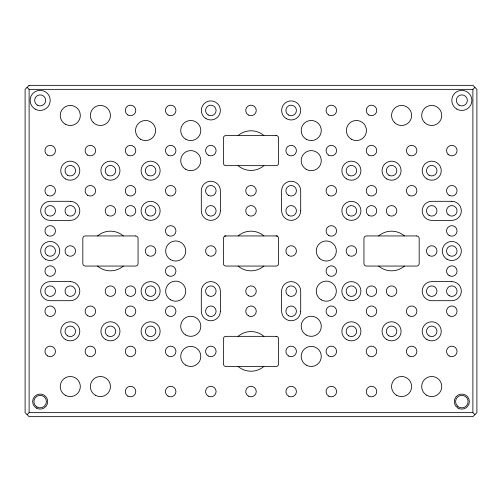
<?xml version="1.0" encoding="UTF-8"?>
<svg xmlns="http://www.w3.org/2000/svg" width="502" height="502" viewBox="0 0 502 502"><rect width="100%" height="100%" fill="white"/><g stroke="black" fill="none" stroke-linecap="round" stroke-linejoin="round"><path stroke-width="0.75" d="M27.108 414.652L29.116 412.644L472.884 412.644L474.892 414.652M27.108 87.348L29.116 89.356L472.884 89.356L474.892 87.348M224.645 235.94L277.355 235.94M472.884 89.356L472.884 412.644M29.116 89.356L29.116 412.644M225.9 235.94A2.51 2.51 0 0 0 223.39 238.45L223.39 263.55A2.51 2.51 0 0 0 225.9 266.06L276.1 266.06A2.51 2.51 0 0 0 278.61 263.55L278.61 238.45A2.51 2.51 0 0 0 276.1 235.94M263.901 266.06A19.829 19.829 0 0 1 238.099 266.06M238.099 235.94A19.829 19.829 0 0 1 263.901 235.94M404.461 266.06A19.829 19.829 0 0 1 378.659 266.06M378.659 235.94A19.829 19.829 0 0 1 404.461 235.94M123.341 266.06A19.829 19.829 0 0 1 97.539 266.06M97.539 235.94A19.829 19.829 0 0 1 123.341 235.94M263.901 366.46A19.829 19.829 0 0 1 238.099 366.46M238.099 336.34A19.829 19.829 0 0 1 263.901 336.34M263.901 165.66A19.829 19.829 0 0 1 238.099 165.66M238.099 135.54A19.829 19.829 0 0 1 263.901 135.54M29.116 85.34L25.1 89.356L25.1 412.644L29.116 416.66L472.884 416.66L476.9 412.644L476.9 89.356L472.884 85.34L29.116 85.34M276.1 135.54L225.9 135.54A2.51 2.51 0 0 0 223.39 138.05L223.39 163.15A2.51 2.51 0 0 0 225.9 165.66L276.1 165.66A2.51 2.51 0 0 0 278.61 163.15L278.61 138.05A2.51 2.51 0 0 0 276.1 135.54M70.28 201.302L50.2 201.302A9.538 9.538 0 0 0 40.662 210.84A9.538 9.538 0 0 0 50.2 220.378L70.28 220.378A9.538 9.538 0 0 0 79.818 210.84A9.538 9.538 0 0 0 70.28 201.302M451.8 201.302L431.72 201.302A9.538 9.538 0 0 0 422.182 210.84A9.538 9.538 0 0 0 431.72 220.378L451.8 220.378A9.538 9.538 0 0 0 461.338 210.84A9.538 9.538 0 0 0 451.8 201.302M135.54 235.94L85.34 235.94A2.51 2.51 0 0 0 82.83 238.45L82.83 263.55A2.51 2.51 0 0 0 85.34 266.06L135.54 266.06A2.51 2.51 0 0 0 138.05 263.55L138.05 238.45A2.51 2.51 0 0 0 135.54 235.94M416.66 235.94L366.46 235.94A2.51 2.51 0 0 0 363.95 238.45L363.95 263.55A2.51 2.51 0 0 0 366.46 266.06L416.66 266.06A2.51 2.51 0 0 0 419.17 263.55L419.17 238.45A2.51 2.51 0 0 0 416.66 235.94M70.28 281.622L50.2 281.622A9.538 9.538 0 0 0 40.662 291.16A9.538 9.538 0 0 0 50.2 300.698L70.28 300.698A9.538 9.538 0 0 0 79.818 291.16A9.538 9.538 0 0 0 70.28 281.622M451.8 281.622L431.72 281.622A9.538 9.538 0 0 0 422.182 291.16A9.538 9.538 0 0 0 431.72 300.698L451.8 300.698A9.538 9.538 0 0 0 461.338 291.16A9.538 9.538 0 0 0 451.8 281.622M276.1 336.34L225.9 336.34A2.51 2.51 0 0 0 223.39 338.85L223.39 363.95A2.51 2.51 0 0 0 225.9 366.46L276.1 366.46A2.51 2.51 0 0 0 278.61 363.95L278.61 338.85A2.51 2.51 0 0 0 276.1 336.34M300.698 210.84L300.698 190.76A9.538 9.538 0 0 0 291.16 181.222A9.538 9.538 0 0 0 281.622 190.76L281.622 210.84A9.538 9.538 0 0 0 291.16 220.378A9.538 9.538 0 0 0 300.698 210.84M300.698 311.24L300.698 291.16A9.538 9.538 0 0 0 291.16 281.622A9.538 9.538 0 0 0 281.622 291.16L281.622 311.24A9.538 9.538 0 0 0 291.16 320.778A9.538 9.538 0 0 0 300.698 311.24M220.378 210.84L220.378 190.76A9.538 9.538 0 0 0 210.84 181.222A9.538 9.538 0 0 0 201.302 190.76L201.302 210.84A9.538 9.538 0 0 0 210.84 220.378A9.538 9.538 0 0 0 220.378 210.84M220.378 311.24L220.378 291.16A9.538 9.538 0 0 0 210.84 281.622A9.538 9.538 0 0 0 201.302 291.16L201.302 311.24A9.538 9.538 0 0 0 210.84 320.778A9.538 9.538 0 0 0 220.378 311.24M429.084 175.242A5.271 5.271 0 0 0 436.991 170.68A5.271 5.271 0 0 0 429.084 166.118A5.271 5.271 0 0 0 429.084 175.242M388.924 175.242A5.271 5.271 0 0 0 396.831 170.68A5.271 5.271 0 0 0 388.924 166.118A5.271 5.271 0 0 0 388.924 175.242M348.764 175.242A5.271 5.271 0 0 0 356.671 170.68A5.271 5.271 0 0 0 348.764 166.118A5.271 5.271 0 0 0 348.764 175.242M147.964 175.242A5.271 5.271 0 0 0 155.871 170.68A5.271 5.271 0 0 0 147.964 166.118A5.271 5.271 0 0 0 147.964 175.242M107.805 175.242A5.271 5.271 0 0 0 115.711 170.68A5.271 5.271 0 0 0 107.805 166.118A5.271 5.271 0 0 0 107.805 175.242M67.644 175.242A5.271 5.271 0 0 0 75.551 170.68A5.271 5.271 0 0 0 67.644 166.118A5.271 5.271 0 0 0 67.644 175.242M429.084 215.402A5.271 5.271 0 0 0 436.991 210.84A5.271 5.271 0 0 0 429.084 206.278A5.271 5.271 0 0 0 429.084 215.402M388.924 215.402A5.271 5.271 0 0 0 396.831 210.84A5.271 5.271 0 0 0 388.924 206.278A5.271 5.271 0 0 0 388.924 215.402M348.764 215.402A5.271 5.271 0 0 0 356.671 210.84A5.271 5.271 0 0 0 348.764 206.278A5.271 5.271 0 0 0 348.764 215.402M147.964 215.402A5.271 5.271 0 0 0 155.871 210.84A5.271 5.271 0 0 0 147.964 206.278A5.271 5.271 0 0 0 147.964 215.402M107.805 215.402A5.271 5.271 0 0 0 115.711 210.84A5.271 5.271 0 0 0 107.805 206.278A5.271 5.271 0 0 0 107.805 215.402M67.644 215.402A5.271 5.271 0 0 0 75.551 210.84A5.271 5.271 0 0 0 67.644 206.278A5.271 5.271 0 0 0 67.644 215.402M429.084 255.562A5.271 5.271 0 0 0 436.991 251A5.271 5.271 0 0 0 429.084 246.438A5.271 5.271 0 0 0 429.084 255.562M348.764 255.562A5.271 5.271 0 0 0 356.671 251A5.271 5.271 0 0 0 348.764 246.438A5.271 5.271 0 0 0 348.764 255.562M147.964 255.562A5.271 5.271 0 0 0 155.871 251A5.271 5.271 0 0 0 147.964 246.438A5.271 5.271 0 0 0 147.964 255.562M67.644 255.562A5.271 5.271 0 0 0 75.551 251A5.271 5.271 0 0 0 67.644 246.438A5.271 5.271 0 0 0 67.644 255.562M429.084 295.722A5.271 5.271 0 0 0 436.991 291.16A5.271 5.271 0 0 0 429.084 286.598A5.271 5.271 0 0 0 429.084 295.722M388.924 295.722A5.271 5.271 0 0 0 396.831 291.16A5.271 5.271 0 0 0 388.924 286.598A5.271 5.271 0 0 0 388.924 295.722M348.764 295.722A5.271 5.271 0 0 0 356.671 291.16A5.271 5.271 0 0 0 348.764 286.598A5.271 5.271 0 0 0 348.764 295.722M147.964 295.722A5.271 5.271 0 0 0 155.871 291.16A5.271 5.271 0 0 0 147.964 286.598A5.271 5.271 0 0 0 147.964 295.722M107.805 295.722A5.271 5.271 0 0 0 115.711 291.16A5.271 5.271 0 0 0 107.805 286.598A5.271 5.271 0 0 0 107.805 295.722M67.644 295.722A5.271 5.271 0 0 0 75.551 291.16A5.271 5.271 0 0 0 67.644 286.598A5.271 5.271 0 0 0 67.644 295.722M429.084 335.882A5.271 5.271 0 0 0 436.991 331.32A5.271 5.271 0 0 0 429.084 326.758A5.271 5.271 0 0 0 429.084 335.882M388.924 335.882A5.271 5.271 0 0 0 396.831 331.32A5.271 5.271 0 0 0 388.924 326.758A5.271 5.271 0 0 0 388.924 335.882M348.764 335.882A5.271 5.271 0 0 0 356.671 331.32A5.271 5.271 0 0 0 348.764 326.758A5.271 5.271 0 0 0 348.764 335.882M147.964 335.882A5.271 5.271 0 0 0 155.871 331.32A5.271 5.271 0 0 0 147.964 326.758A5.271 5.271 0 0 0 147.964 335.882M107.805 335.882A5.271 5.271 0 0 0 115.711 331.32A5.271 5.271 0 0 0 107.805 326.758A5.271 5.271 0 0 0 107.805 335.882M67.644 335.882A5.271 5.271 0 0 0 75.551 331.32A5.271 5.271 0 0 0 67.644 326.758A5.271 5.271 0 0 0 67.644 335.882M288.524 215.402A5.271 5.271 0 0 0 296.431 210.84A5.271 5.271 0 0 0 288.524 206.278A5.271 5.271 0 0 0 288.524 215.402M248.364 215.402A5.271 5.271 0 0 0 256.271 210.84A5.271 5.271 0 0 0 248.364 206.278A5.271 5.271 0 0 0 248.364 215.402M208.204 215.402A5.271 5.271 0 0 0 216.111 210.84A5.271 5.271 0 0 0 208.204 206.278A5.271 5.271 0 0 0 208.204 215.402M288.524 255.562A5.271 5.271 0 0 0 296.431 251A5.271 5.271 0 0 0 288.524 246.438A5.271 5.271 0 0 0 288.524 255.562M208.204 255.562A5.271 5.271 0 0 0 216.111 251A5.271 5.271 0 0 0 208.204 246.438A5.271 5.271 0 0 0 208.204 255.562M288.524 295.722A5.271 5.271 0 0 0 296.431 291.16A5.271 5.271 0 0 0 288.524 286.598A5.271 5.271 0 0 0 288.524 295.722M248.364 295.722A5.271 5.271 0 0 0 256.271 291.16A5.271 5.271 0 0 0 248.364 286.598A5.271 5.271 0 0 0 248.364 295.722M208.204 295.722A5.271 5.271 0 0 0 216.111 291.16A5.271 5.271 0 0 0 208.204 286.598A5.271 5.271 0 0 0 208.204 295.722M368.844 115.002A5.271 5.271 0 0 0 376.751 110.44A5.271 5.271 0 0 0 368.844 105.878A5.271 5.271 0 0 0 368.844 115.002M328.684 115.002A5.271 5.271 0 0 0 336.591 110.44A5.271 5.271 0 0 0 328.684 105.878A5.271 5.271 0 0 0 328.684 115.002M288.524 115.002A5.271 5.271 0 0 0 296.431 110.44A5.271 5.271 0 0 0 288.524 105.878A5.271 5.271 0 0 0 288.524 115.002M248.364 115.002A5.271 5.271 0 0 0 256.271 110.44A5.271 5.271 0 0 0 248.364 105.878A5.271 5.271 0 0 0 248.364 115.002M208.204 115.002A5.271 5.271 0 0 0 216.111 110.44A5.271 5.271 0 0 0 208.204 105.878A5.271 5.271 0 0 0 208.204 115.002M168.044 115.002A5.271 5.271 0 0 0 175.951 110.44A5.271 5.271 0 0 0 168.044 105.878A5.271 5.271 0 0 0 168.044 115.002M127.885 115.002A5.271 5.271 0 0 0 135.791 110.44A5.271 5.271 0 0 0 127.885 105.878A5.271 5.271 0 0 0 127.885 115.002M448.073 154.327A5.271 5.271 0 0 0 456.889 151.962A5.271 5.271 0 0 0 450.438 145.511A5.271 5.271 0 0 0 448.073 154.327M409.004 155.162A5.271 5.271 0 0 0 416.911 150.6A5.271 5.271 0 0 0 409.004 146.038A5.271 5.271 0 0 0 409.004 155.162M368.844 155.162A5.271 5.271 0 0 0 376.751 150.6A5.271 5.271 0 0 0 368.844 146.038A5.271 5.271 0 0 0 368.844 155.162M328.684 155.162A5.271 5.271 0 0 0 336.591 150.6A5.271 5.271 0 0 0 328.684 146.038A5.271 5.271 0 0 0 328.684 155.162M287.433 154.327A5.271 5.271 0 0 0 296.249 151.962A5.271 5.271 0 0 0 289.798 145.511A5.271 5.271 0 0 0 287.433 154.327M208.204 155.162A5.271 5.271 0 0 0 216.111 150.6A5.271 5.271 0 0 0 208.204 146.038A5.271 5.271 0 0 0 208.204 155.162M168.044 155.162A5.271 5.271 0 0 0 175.951 150.6A5.271 5.271 0 0 0 168.044 146.038A5.271 5.271 0 0 0 168.044 155.162M127.885 155.162A5.271 5.271 0 0 0 135.791 150.6A5.271 5.271 0 0 0 127.885 146.038A5.271 5.271 0 0 0 127.885 155.162M87.725 155.162A5.271 5.271 0 0 0 95.631 150.6A5.271 5.271 0 0 0 87.725 146.038A5.271 5.271 0 0 0 87.725 155.162M47.564 155.162A5.271 5.271 0 0 0 55.471 150.6A5.271 5.271 0 0 0 47.564 146.038A5.271 5.271 0 0 0 47.564 155.162M449.164 195.322A5.271 5.271 0 0 0 457.071 190.76A5.271 5.271 0 0 0 449.164 186.198A5.271 5.271 0 0 0 449.164 195.322M409.004 195.322A5.271 5.271 0 0 0 416.911 190.76A5.271 5.271 0 0 0 409.004 186.198A5.271 5.271 0 0 0 409.004 195.322M368.844 195.322A5.271 5.271 0 0 0 376.751 190.76A5.271 5.271 0 0 0 368.844 186.198A5.271 5.271 0 0 0 368.844 195.322M328.684 195.322A5.271 5.271 0 0 0 336.591 190.76A5.271 5.271 0 0 0 328.684 186.198A5.271 5.271 0 0 0 328.684 195.322M288.524 195.322A5.271 5.271 0 0 0 296.431 190.76A5.271 5.271 0 0 0 288.524 186.198A5.271 5.271 0 0 0 288.524 195.322M248.364 195.322A5.271 5.271 0 0 0 256.271 190.76A5.271 5.271 0 0 0 248.364 186.198A5.271 5.271 0 0 0 248.364 195.322M208.204 195.322A5.271 5.271 0 0 0 216.111 190.76A5.271 5.271 0 0 0 208.204 186.198A5.271 5.271 0 0 0 208.204 195.322M168.044 195.322A5.271 5.271 0 0 0 175.951 190.76A5.271 5.271 0 0 0 168.044 186.198A5.271 5.271 0 0 0 168.044 195.322M127.885 195.322A5.271 5.271 0 0 0 135.791 190.76A5.271 5.271 0 0 0 127.885 186.198A5.271 5.271 0 0 0 127.885 195.322M87.725 195.322A5.271 5.271 0 0 0 95.631 190.76A5.271 5.271 0 0 0 87.725 186.198A5.271 5.271 0 0 0 87.725 195.322M47.564 195.322A5.271 5.271 0 0 0 55.471 190.76A5.271 5.271 0 0 0 47.564 186.198A5.271 5.271 0 0 0 47.564 195.322M449.164 235.482A5.271 5.271 0 0 0 457.071 230.92A5.271 5.271 0 0 0 449.164 226.358A5.271 5.271 0 0 0 449.164 235.482M328.684 235.482A5.271 5.271 0 0 0 336.591 230.92A5.271 5.271 0 0 0 328.684 226.358A5.271 5.271 0 0 0 328.684 235.482M168.044 235.482A5.271 5.271 0 0 0 175.951 230.92A5.271 5.271 0 0 0 168.044 226.358A5.271 5.271 0 0 0 168.044 235.482M47.564 235.482A5.271 5.271 0 0 0 55.471 230.92A5.271 5.271 0 0 0 47.564 226.358A5.271 5.271 0 0 0 47.564 235.482M449.164 275.642A5.271 5.271 0 0 0 457.071 271.08A5.271 5.271 0 0 0 449.164 266.518A5.271 5.271 0 0 0 449.164 275.642M328.684 275.642A5.271 5.271 0 0 0 336.591 271.08A5.271 5.271 0 0 0 328.684 266.518A5.271 5.271 0 0 0 328.684 275.642M168.044 275.642A5.271 5.271 0 0 0 175.951 271.08A5.271 5.271 0 0 0 168.044 266.518A5.271 5.271 0 0 0 168.044 275.642M47.564 275.642A5.271 5.271 0 0 0 55.471 271.08A5.271 5.271 0 0 0 47.564 266.518A5.271 5.271 0 0 0 47.564 275.642M449.164 315.802A5.271 5.271 0 0 0 457.071 311.24A5.271 5.271 0 0 0 449.164 306.678A5.271 5.271 0 0 0 449.164 315.802M409.004 315.802A5.271 5.271 0 0 0 416.911 311.24A5.271 5.271 0 0 0 409.004 306.678A5.271 5.271 0 0 0 409.004 315.802M368.844 315.802A5.271 5.271 0 0 0 376.751 311.24A5.271 5.271 0 0 0 368.844 306.678A5.271 5.271 0 0 0 368.844 315.802M328.684 315.802A5.271 5.271 0 0 0 336.591 311.24A5.271 5.271 0 0 0 328.684 306.678A5.271 5.271 0 0 0 328.684 315.802M288.524 315.802A5.271 5.271 0 0 0 296.431 311.24A5.271 5.271 0 0 0 288.524 306.678A5.271 5.271 0 0 0 288.524 315.802M248.364 315.802A5.271 5.271 0 0 0 256.271 311.24A5.271 5.271 0 0 0 248.364 306.678A5.271 5.271 0 0 0 248.364 315.802M208.204 315.802A5.271 5.271 0 0 0 216.111 311.24A5.271 5.271 0 0 0 208.204 306.678A5.271 5.271 0 0 0 208.204 315.802M168.044 315.802A5.271 5.271 0 0 0 175.951 311.24A5.271 5.271 0 0 0 168.044 306.678A5.271 5.271 0 0 0 168.044 315.802M127.885 315.802A5.271 5.271 0 0 0 135.791 311.24A5.271 5.271 0 0 0 127.885 306.678A5.271 5.271 0 0 0 127.885 315.802M87.725 315.802A5.271 5.271 0 0 0 95.631 311.24A5.271 5.271 0 0 0 87.725 306.678A5.271 5.271 0 0 0 87.725 315.802M47.564 315.802A5.271 5.271 0 0 0 55.471 311.24A5.271 5.271 0 0 0 47.564 306.678A5.271 5.271 0 0 0 47.564 315.802M449.164 355.962A5.271 5.271 0 0 0 457.071 351.4A5.271 5.271 0 0 0 449.164 346.838A5.271 5.271 0 0 0 449.164 355.962M409.004 355.962A5.271 5.271 0 0 0 416.911 351.4A5.271 5.271 0 0 0 409.004 346.838A5.271 5.271 0 0 0 409.004 355.962M368.844 355.962A5.271 5.271 0 0 0 376.751 351.4A5.271 5.271 0 0 0 368.844 346.838A5.271 5.271 0 0 0 368.844 355.962M328.684 355.962A5.271 5.271 0 0 0 336.591 351.4A5.271 5.271 0 0 0 328.684 346.838A5.271 5.271 0 0 0 328.684 355.962M288.524 355.962A5.271 5.271 0 0 0 296.431 351.4A5.271 5.271 0 0 0 288.524 346.838A5.271 5.271 0 0 0 288.524 355.962M208.204 355.962A5.271 5.271 0 0 0 216.111 351.4A5.271 5.271 0 0 0 208.204 346.838A5.271 5.271 0 0 0 208.204 355.962M168.044 355.962A5.271 5.271 0 0 0 175.951 351.4A5.271 5.271 0 0 0 168.044 346.838A5.271 5.271 0 0 0 168.044 355.962M127.885 355.962A5.271 5.271 0 0 0 135.791 351.4A5.271 5.271 0 0 0 127.885 346.838A5.271 5.271 0 0 0 127.885 355.962M87.725 355.962A5.271 5.271 0 0 0 95.631 351.4A5.271 5.271 0 0 0 87.725 346.838A5.271 5.271 0 0 0 87.725 355.962M47.564 355.962A5.271 5.271 0 0 0 55.471 351.4A5.271 5.271 0 0 0 47.564 346.838A5.271 5.271 0 0 0 47.564 355.962M368.844 396.122A5.271 5.271 0 0 0 376.751 391.56A5.271 5.271 0 0 0 368.844 386.998A5.271 5.271 0 0 0 368.844 396.122M328.684 396.122A5.271 5.271 0 0 0 336.591 391.56A5.271 5.271 0 0 0 328.684 386.998A5.271 5.271 0 0 0 328.684 396.122M288.524 396.122A5.271 5.271 0 0 0 296.431 391.56A5.271 5.271 0 0 0 288.524 386.998A5.271 5.271 0 0 0 288.524 396.122M248.364 396.122A5.271 5.271 0 0 0 256.271 391.56A5.271 5.271 0 0 0 248.364 386.998A5.271 5.271 0 0 0 248.364 396.122M208.204 396.122A5.271 5.271 0 0 0 216.111 391.56A5.271 5.271 0 0 0 208.204 386.998A5.271 5.271 0 0 0 208.204 396.122M168.044 396.122A5.271 5.271 0 0 0 175.951 391.56A5.271 5.271 0 0 0 168.044 386.998A5.271 5.271 0 0 0 168.044 396.122M127.885 396.122A5.271 5.271 0 0 0 135.791 391.56A5.271 5.271 0 0 0 127.885 386.998A5.271 5.271 0 0 0 127.885 396.122M448.073 214.567A5.271 5.271 0 0 0 456.889 212.202A5.271 5.271 0 0 0 450.438 205.751A5.271 5.271 0 0 0 448.073 214.567M47.564 215.402A5.271 5.271 0 0 0 55.471 210.84A5.271 5.271 0 0 0 47.564 206.278A5.271 5.271 0 0 0 47.564 215.402M449.164 255.562A5.271 5.271 0 0 0 457.071 251A5.271 5.271 0 0 0 449.164 246.438A5.271 5.271 0 0 0 449.164 255.562M47.564 255.562A5.271 5.271 0 0 0 55.471 251A5.271 5.271 0 0 0 47.564 246.438A5.271 5.271 0 0 0 47.564 255.562M449.164 295.722A5.271 5.271 0 0 0 457.071 291.16A5.271 5.271 0 0 0 449.164 286.598A5.271 5.271 0 0 0 449.164 295.722M47.564 295.722A5.271 5.271 0 0 0 55.471 291.16A5.271 5.271 0 0 0 47.564 286.598A5.271 5.271 0 0 0 47.564 295.722M127.885 215.402A5.271 5.271 0 0 0 135.791 210.84A5.271 5.271 0 0 0 127.885 206.278A5.271 5.271 0 0 0 127.885 215.402M368.844 215.402A5.271 5.271 0 0 0 376.751 210.84A5.271 5.271 0 0 0 368.844 206.278A5.271 5.271 0 0 0 368.844 215.402M127.885 295.722A5.271 5.271 0 0 0 135.791 291.16A5.271 5.271 0 0 0 127.885 286.598A5.271 5.271 0 0 0 127.885 295.722M367.753 294.887A5.271 5.271 0 0 0 376.569 292.522A5.271 5.271 0 0 0 370.118 286.071A5.271 5.271 0 0 0 367.753 294.887M37.399 105.182A5.522 5.522 0 0 0 45.682 100.4A5.522 5.522 0 0 0 37.399 95.618A5.522 5.522 0 0 0 37.399 105.182M459.079 105.182A5.522 5.522 0 0 0 467.362 100.4A5.522 5.522 0 0 0 459.079 95.618A5.522 5.522 0 0 0 459.079 105.182M140.56 139.217A10.04 10.04 0 0 0 155.62 130.52A10.04 10.04 0 0 0 140.56 121.823A10.04 10.04 0 0 0 140.56 139.217M185.74 139.217A10.04 10.04 0 0 0 200.8 130.52A10.04 10.04 0 0 0 185.74 121.823A10.04 10.04 0 0 0 185.74 139.217M185.74 169.337A10.04 10.04 0 0 0 200.8 160.64A10.04 10.04 0 0 0 185.74 151.943A10.04 10.04 0 0 0 185.74 169.337M170.68 259.697A10.04 10.04 0 0 0 185.74 251A10.04 10.04 0 0 0 170.68 242.303A10.04 10.04 0 0 0 170.68 259.697M170.68 299.857A10.04 10.04 0 0 0 185.74 291.16A10.04 10.04 0 0 0 170.68 282.463A10.04 10.04 0 0 0 170.68 299.857M185.74 334.997A10.04 10.04 0 0 0 200.8 326.3A10.04 10.04 0 0 0 185.74 317.603A10.04 10.04 0 0 0 185.74 334.997M185.74 365.117A10.04 10.04 0 0 0 200.8 356.42A10.04 10.04 0 0 0 185.74 347.723A10.04 10.04 0 0 0 185.74 365.117M306.22 365.117A10.04 10.04 0 0 0 321.28 356.42A10.04 10.04 0 0 0 306.22 347.723A10.04 10.04 0 0 0 306.22 365.117M306.22 334.997A10.04 10.04 0 0 0 321.28 326.3A10.04 10.04 0 0 0 306.22 317.603A10.04 10.04 0 0 0 306.22 334.997M321.28 299.857A10.04 10.04 0 0 0 336.34 291.16A10.04 10.04 0 0 0 321.28 282.463A10.04 10.04 0 0 0 321.28 299.857M319.203 258.097A10.04 10.04 0 0 0 335.995 253.598A10.04 10.04 0 0 0 323.702 241.305A10.04 10.04 0 0 0 319.203 258.097M306.22 169.337A10.04 10.04 0 0 0 321.28 160.64A10.04 10.04 0 0 0 306.22 151.943A10.04 10.04 0 0 0 306.22 169.337M351.4 139.217A10.04 10.04 0 0 0 366.46 130.52A10.04 10.04 0 0 0 351.4 121.823A10.04 10.04 0 0 0 351.4 139.217M306.22 139.217A10.04 10.04 0 0 0 321.28 130.52A10.04 10.04 0 0 0 306.22 121.823A10.04 10.04 0 0 0 306.22 139.217M65.26 395.237A10.04 10.04 0 0 0 80.32 386.54A10.04 10.04 0 0 0 65.26 377.843A10.04 10.04 0 0 0 65.26 395.237M95.38 395.237A10.04 10.04 0 0 0 110.44 386.54A10.04 10.04 0 0 0 95.38 377.843A10.04 10.04 0 0 0 95.38 395.237M396.58 395.237A10.04 10.04 0 0 0 411.64 386.54A10.04 10.04 0 0 0 396.58 377.843A10.04 10.04 0 0 0 396.58 395.237M426.7 395.237A10.04 10.04 0 0 0 441.76 386.54A10.04 10.04 0 0 0 426.7 377.843A10.04 10.04 0 0 0 426.7 395.237M65.26 124.157A10.04 10.04 0 0 0 80.32 115.46A10.04 10.04 0 0 0 65.26 106.763A10.04 10.04 0 0 0 65.26 124.157M93.303 122.557A10.04 10.04 0 0 0 110.095 118.058A10.04 10.04 0 0 0 97.802 105.765A10.04 10.04 0 0 0 93.303 122.557M394.503 122.557A10.04 10.04 0 0 0 411.295 118.058A10.04 10.04 0 0 0 399.002 105.765A10.04 10.04 0 0 0 394.503 122.557M424.623 122.557A10.04 10.04 0 0 0 441.415 118.058A10.04 10.04 0 0 0 429.122 105.765A10.04 10.04 0 0 0 424.623 122.557M426.951 178.938A9.538 9.538 0 0 0 441.258 170.68A9.538 9.538 0 0 0 426.951 162.422A9.538 9.538 0 0 0 426.951 178.938M386.791 178.938A9.538 9.538 0 0 0 401.098 170.68A9.538 9.538 0 0 0 386.791 162.422A9.538 9.538 0 0 0 386.791 178.938M346.631 178.938A9.538 9.538 0 0 0 360.938 170.68A9.538 9.538 0 0 0 346.631 162.422A9.538 9.538 0 0 0 346.631 178.938M145.831 178.938A9.538 9.538 0 0 0 160.138 170.68A9.538 9.538 0 0 0 145.831 162.422A9.538 9.538 0 0 0 145.831 178.938M105.671 178.938A9.538 9.538 0 0 0 119.978 170.68A9.538 9.538 0 0 0 105.671 162.422A9.538 9.538 0 0 0 105.671 178.938M65.511 178.938A9.538 9.538 0 0 0 79.818 170.68A9.538 9.538 0 0 0 65.511 162.422A9.538 9.538 0 0 0 65.511 178.938M346.631 219.098A9.538 9.538 0 0 0 360.938 210.84A9.538 9.538 0 0 0 346.631 202.582A9.538 9.538 0 0 0 346.631 219.098M145.831 219.098A9.538 9.538 0 0 0 160.138 210.84A9.538 9.538 0 0 0 145.831 202.582A9.538 9.538 0 0 0 145.831 219.098M344.654 297.906A9.538 9.538 0 0 0 360.612 293.626A9.538 9.538 0 0 0 348.934 281.948A9.538 9.538 0 0 0 344.654 297.906M145.831 299.418A9.538 9.538 0 0 0 160.138 291.16A9.538 9.538 0 0 0 145.831 282.902A9.538 9.538 0 0 0 145.831 299.418M426.951 339.578A9.538 9.538 0 0 0 441.258 331.32A9.538 9.538 0 0 0 426.951 323.062A9.538 9.538 0 0 0 426.951 339.578M386.791 339.578A9.538 9.538 0 0 0 401.098 331.32A9.538 9.538 0 0 0 386.791 323.062A9.538 9.538 0 0 0 386.791 339.578M346.631 339.578A9.538 9.538 0 0 0 360.938 331.32A9.538 9.538 0 0 0 346.631 323.062A9.538 9.538 0 0 0 346.631 339.578M145.831 339.578A9.538 9.538 0 0 0 160.138 331.32A9.538 9.538 0 0 0 145.831 323.062A9.538 9.538 0 0 0 145.831 339.578M105.671 339.578A9.538 9.538 0 0 0 119.978 331.32A9.538 9.538 0 0 0 105.671 323.062A9.538 9.538 0 0 0 105.671 339.578M65.511 339.578A9.538 9.538 0 0 0 79.818 331.32A9.538 9.538 0 0 0 65.511 323.062A9.538 9.538 0 0 0 65.511 339.578M286.391 118.698A9.538 9.538 0 0 0 300.698 110.44A9.538 9.538 0 0 0 286.391 102.182A9.538 9.538 0 0 0 286.391 118.698M206.071 118.698A9.538 9.538 0 0 0 220.378 110.44A9.538 9.538 0 0 0 206.071 102.182A9.538 9.538 0 0 0 206.071 118.698M447.031 259.258A9.538 9.538 0 0 0 461.338 251A9.538 9.538 0 0 0 447.031 242.742A9.538 9.538 0 0 0 447.031 259.258M45.431 259.258A9.538 9.538 0 0 0 59.738 251A9.538 9.538 0 0 0 45.431 242.742A9.538 9.538 0 0 0 45.431 259.258M35.14 109.097A10.04 10.04 0 0 0 50.2 100.4A10.04 10.04 0 0 0 35.14 91.703A10.04 10.04 0 0 0 35.14 109.097M456.82 109.097A10.04 10.04 0 0 0 471.88 100.4A10.04 10.04 0 0 0 456.82 91.703A10.04 10.04 0 0 0 456.82 109.097M36.395 408.12A7.53 7.53 0 0 0 47.69 401.6A7.53 7.53 0 0 0 36.395 395.08A7.53 7.53 0 0 0 36.395 408.12M458.075 408.12A7.53 7.53 0 0 0 469.37 401.6A7.53 7.53 0 0 0 458.075 395.08A7.53 7.53 0 0 0 458.075 408.12M457.404 406.036A6.275 6.275 0 0 0 467.902 403.225A6.275 6.275 0 0 0 460.215 395.538A6.275 6.275 0 0 0 457.404 406.036M37.022 407.034A6.275 6.275 0 0 0 46.435 401.6A6.275 6.275 0 0 0 37.022 396.166A6.275 6.275 0 0 0 37.022 407.034"/></g></svg>
